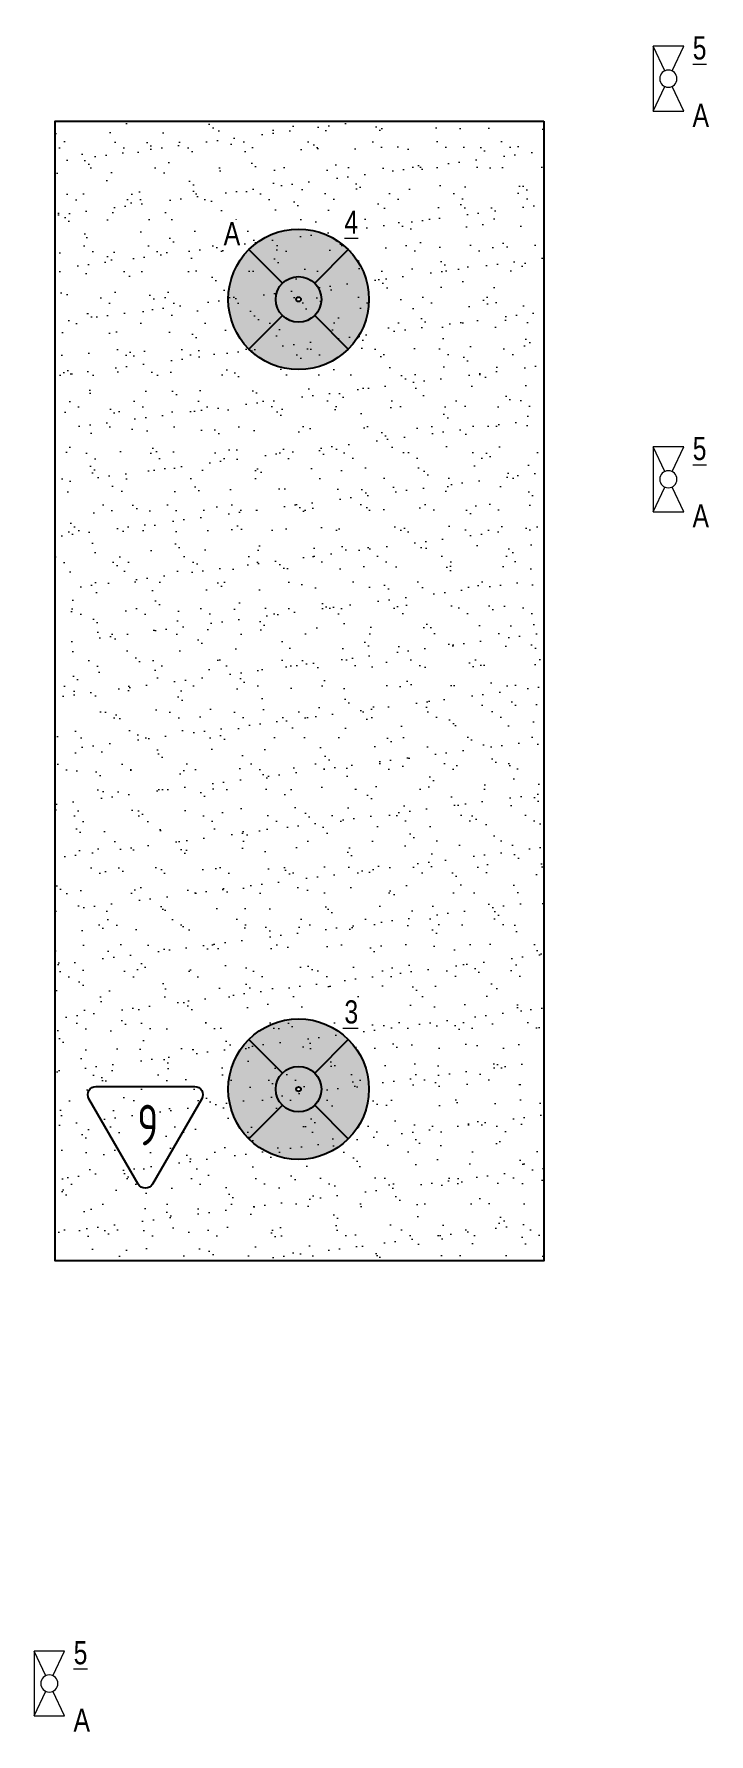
# Model space of a CAD drawing. Header units: millimetres. Extents: x -547274 to 397870, y -45599 to 141350.
# Drawn here: x -194364 to -190220, y 89031 to 99470 of the extents above; entities that cross this region are included whole.
import ezdxf

# ---------------------------------------------------------------- set-up
doc = ezdxf.new("R2010")
doc.units = ezdxf.units.MM
for name, color, linetype, lineweight in [('_ЭОМ_ОБЩ_Освещение_текст тип светильника', 172, 'Continuous', 50), ('_ЭОМ_светильник А', 1, 'Continuous', 35), ('_ЭОМ_светильник Р', 4, 'Continuous', 35)]:
    doc.layers.add(name, color=color, linetype=linetype, lineweight=lineweight)
doc.layers.add('X-ref Light Emergency', color=249, linetype='Continuous')
doc.layers.add('АР_Потолок_Покраска', color=7, linetype='Continuous', lineweight=5, true_color=0x007399)
doc.styles.add('ISOCPEUR', font='isocpeur.ttf', dxfattribs={"height": 799.9999999999999})
doc.styles.add('ГОСТ', font='cad.shx', dxfattribs={"width": 0.8})

# ---------------------------------------------------------------- blocks, each defined once
blk = doc.blocks.new('подвесной светильник люстра')
at = {"true_color": 0xf8f6b0, "transparency": 33554687}
h = blk.add_hatch(color=51, dxfattribs=at)
h.dxf.hatch_style = 1
edge = h.paths.add_edge_path()
edge.add_ellipse((0, 0), major_axis=(-431.6666666666836, 0), ratio=0.9999999999999278, start_angle=225.0000000000021, end_angle=314.9999999999979)
edge.add_line((-305.234427212194, 305.234427212194), (-98.99494936611666, 98.99494936611666))
edge.add_ellipse((0, 0), major_axis=(-140.0000000000049, 0), ratio=0.9999999999999304, start_angle=225.000000000002, end_angle=314.999999999998, ccw=False)
edge.add_line((98.99494936612066, 98.99494936611336), (305.2344272121939, 305.2344272121939))
edge = h.paths.add_edge_path()
edge.add_ellipse((0, 0), major_axis=(-140.0000000000049, 0), ratio=0.9999999999999304, start_angle=314.999999999998, end_angle=405.000000000002, ccw=False)
edge.add_line((-98.99494936611666, 98.99494936611666), (-305.234427212194, 305.234427212194))
edge.add_ellipse((0, 0), major_axis=(-431.6666666666836, 0), ratio=0.9999999999999278, start_angle=314.9999999999979, end_angle=405.0000000000014)
edge.add_line((-305.2344272121976, -305.2344272121903), (-98.99494936611669, -98.99494936611666))
edge = h.paths.add_edge_path()
edge.add_ellipse((0, 0), major_axis=(-140.0000000000049, 0), ratio=0.9999999999999304, start_angle=405.000000000002, end_angle=494.999999999998, ccw=False)
edge.add_line((-98.99494936611664, -98.99494936611677), (-305.2344272121976, -305.2344272121903))
edge.add_ellipse((0, 0), major_axis=(-431.6666666666836, 0), ratio=0.9999999999999278, start_angle=405.0000000000014, end_angle=494.9999999999979)
edge.add_line((305.234427212194, -305.234427212194), (98.99494936611669, -98.99494936611666))
edge = h.paths.add_edge_path()
edge.add_ellipse((0, 0), major_axis=(-431.6666666666836, 0), ratio=0.9999999999999278, start_angle=494.9999999999979, end_angle=585.0000000000022)
edge.add_line((305.234427212194, 305.2344272121939), (98.99494936612007, 98.99494936611276))
edge.add_ellipse((0, 0), major_axis=(-140.0000000000049, 0), ratio=0.9999999999999304, start_angle=494.999999999998, end_angle=585.000000000002, ccw=False)
edge.add_line((98.99494936611674, -98.99494936611666), (305.2344272121939, -305.234427212194))
edge = h.paths.add_edge_path()
edge.add_ellipse((0, 0), major_axis=(-140.0000000000049, 0), ratio=0.9999999999999304, start_angle=494.999999999998, end_angle=585.0000000000019)
edge.add_ellipse((0, 0), major_axis=(-140.0000000000049, 0), ratio=0.9999999999999304, start_angle=225.000000000002, end_angle=314.999999999998)
edge.add_ellipse((0, 0), major_axis=(-140.0000000000049, 0), ratio=0.9999999999999304, start_angle=314.999999999998, end_angle=405.000000000002)
edge.add_ellipse((0, 0), major_axis=(-140.0000000000049, 0), ratio=0.9999999999999304, start_angle=405.000000000002, end_angle=494.999999999998)
edge = h.paths.add_edge_path(flags=16)
edge.add_ellipse((0, 0), major_axis=(-14.00000000000909, 0), ratio=0.9999999999987021, start_angle=0, end_angle=360)
at = {"color": 0, "linetype": 'ByBlock', "lineweight": -2}
for points in [[(-305.2344272121991, 305.2344272121991), (-98.99494936611154, 98.99494936611154)], [(305.2344272121991, 305.2344272121991), (98.99494936611882, 98.99494936611154)], [(-98.99494936611154, -98.99494936611154), (-305.2344272121918, -305.2344272121845)], [(98.99494936611154, -98.99494936611154), (305.2344272121991, -305.2344272121991)]]:
    blk.add_lwpolyline(points, dxfattribs=at)
for major_axis, ratio, start_param, end_param in [((-431.6666666666836, 0), 0.9999999999999278, 3.926990816987278, 10.21017612416686), ((-140.0000000000049, 0), 0.9999999999999304, 3.926990816987276, 10.21017612416686), ((-140.0000000000049, 0), 0.9999999999999304, 3.926990816987276, 10.21017612416686), ((-14.00000000000909, 0), 0.9999999999987021, 3.926990816987891, 10.21017612416748)]:
    blk.add_ellipse((0, 0), major_axis=major_axis, ratio=ratio, start_param=start_param, end_param=end_param, dxfattribs=at)
blk = doc.blocks.new('ЭКРАН 9ВТ')
at = {"color": 0, "linetype": 'ByBlock', "lineweight": -2}
for points in [[(398.8943443857133, 376.0789199508727), (398.8943443857133, 0), (-398.8943443857133, 0), (-398.8943443857133, 376.0789199508727)], [(-398.8943443857133, 376.0789199508727), (-94.85104044532636, 232.7523988136963)], [(94.85104044532636, 232.7523988136963), (398.8943443857133, 376.0789199508727)], [(-398.8943443857133, 0), (-94.85104044532636, 143.3265211371763)], [(94.85104044532636, 143.3265211371763), (398.8943443857133, 0)]]:
    blk.add_lwpolyline(points, dxfattribs=at)
blk.add_circle((0, 188.0394599754363), 104.8616553994507, dxfattribs=at)

msp = doc.modelspace()

# ---------------------------------------------------------------- hatches: boundary and pattern name
at = {"layer": 'АР_Потолок_Покраска'}
h = msp.add_hatch(dxfattribs=at)
h.set_pattern_fill('AR-SAND', color=256, scale=5)
h.set_pattern_definition([(37.50000000000001, (-399760.6566672444, 64064.56216568896), (-8.000156479920228, 244.7066186646712), [0, -193.04, 0, -215.9, 0, -206.375]), (7.499999999999999, (-399760.6566672444, 64064.56216568896), (224.7616415690013, 358.4125502841771), [0, -104.14, 0, -173.99, 0, -66.67500000000001]), (327.5, (-399916.8666672444, 64064.56216568896), (395.496185120729, 0.718592339272881), [0, -63.5, 0, -228.6, 0, -298.45]), (317.5, (-399916.8666672444, 64064.56216568896), (381.7782262361486, 111.4646616286082), [0, -31.75, 0, -149.86, 0, -171.45])])
h.paths.add_polyline_path([(-191233.8801665425, 98935.68245835253), (-191233.9151109828, 91935.68245835256), (-194233.8801665425, 91935.68245835253), (-194233.8801665426, 98935.68245835253)])

# ---------------------------------------------------------------- linework, layer by layer
msp.add_lwpolyline([(-191233.8801665425, 98935.68245835253), (-191233.9151109828, 91935.68245835256), (-194233.8801665425, 91935.68245835253), (-194233.8801665426, 98935.68245835253)], close=True)
msp.add_lwpolyline([(-193983.7202594381, 93007.29924110914), (-193377.5023187087, 93007.2992411089, -0.5773494962845065), (-193334.2010695919, 92932.29947841328), (-193637.3099541084, 92407.2994902051, -0.5773541042744643), (-193723.9127821199, 92407.2994902051), (-194027.0214440836, 92932.29909294177, -0.5773491286020777), (-193983.7202594381, 93007.29924110914, -1.710881644036777e-06)], format="xyb")

# ---------------------------------------------------------------- block references
at = {"layer": '_ЭОМ_светильник А', "color": 18, "lineweight": 18, "ltscale": 100, "true_color": 0x000000, "xscale": -0.5, "yscale": 0.5, "zscale": 0.5, "rotation": 270}
for p in [(-190563.8801665425, 99195.6824583525), (-190563.881167387, 96735.80505797171), (-194364.0362803552, 89341.00282625985)]:
    msp.add_blockref('ЭКРАН 9ВТ', p, dxfattribs=at)
at = {"layer": '_ЭОМ_светильник А', "color": 18, "lineweight": 18, "ltscale": 100, "true_color": 0x000000}
msp.add_blockref('подвесной светильник люстра', (-192739.9229066302, 97840.68245835244), dxfattribs=at)
at = {"layer": '_ЭОМ_светильник Р', "color": 18, "lineweight": 18, "ltscale": 100, "true_color": 0x000000}
msp.add_blockref('подвесной светильник люстра', (-192739.9229066303, 92990.68245835238), dxfattribs=at)
at = {"layer": 'X-ref Light Emergency', "linetype": 'ByBlock', "ltscale": 40}
for p in [(-192739.9229066303, 97840.68245835247), (-192739.9229066303, 92990.68245835241)]:
    msp.add_blockref('подвесной светильник люстра', p, dxfattribs=at)
at = {"layer": 'X-ref Light Emergency', "color": 18, "linetype": 'ByBlock', "lineweight": 18, "ltscale": 40, "true_color": 0x000000}
for p in [(-192739.9229066302, 97840.68245835244), (-192739.9229066303, 92990.68245835238)]:
    msp.add_blockref('подвесной светильник люстра', p, dxfattribs=at)

# ---------------------------------------------------------------- texts
at = {"insert": (-193730.0280213105, 92895.21720558999), "char_height": 250, "width": 294.3337657886732, "attachment_point": 1, "style": 'ISOCPEUR'}
msp.add_mtext('{\\W0.7;9}', dxfattribs=at)

# ---------------------------------------------------------------- next in the draw order: texts
at = {"layer": '_ЭОМ_ОБЩ_Освещение_текст тип светильника', "color": 18, "lineweight": 18, "ltscale": 40, "true_color": 0x000000, "char_height": 142.1875, "width": 55.871829552576, "attachment_point": 1, "style": 'ГОСТ', "bg_fill": 3, "box_fill_scale": 1.1, "bg_fill_color": 256, "bg_fill_transparency": 0}
for s, insert in [('{\\L5}', (-190320.5150147823, 99455.9418923494, -2.499999999999976e-09)), ('{\\L4}', (-192458.5511332566, 98386.18271609087)), ('{\\L5}', (-190320.5150147823, 96996.0644919686, -2.499999999999976e-09)), ('{\\L3}', (-192458.5511332567, 93536.18271609081)), ('{\\L5}', (-194120.671128595, 89601.26226025674, -2.499999999999976e-09))]:
    msp.add_mtext(s, dxfattribs=dict(at, insert=insert))
at = {"layer": '_ЭОМ_светильник А', "color": 18, "lineweight": 18, "ltscale": 100, "true_color": 0x000000, "char_height": 142.1875, "width": 86.04374658316377, "attachment_point": 1, "style": 'ГОСТ', "bg_fill": 3, "box_fill_scale": 1.1, "bg_fill_color": 256, "bg_fill_transparency": 0}
for insert in [(-190321.6435589572, 99041.98363972965, 2.377361916803339e-09), (-193199.710442743, 98315.5240250821), (-190321.6435589572, 96582.10623934885, 2.377361916803339e-09), (-194121.7996727698, 89187.304007637, 2.377361916803339e-09)]:
    msp.add_mtext('А', dxfattribs=dict(at, insert=insert))

doc.saveas('drawing.dxf')
